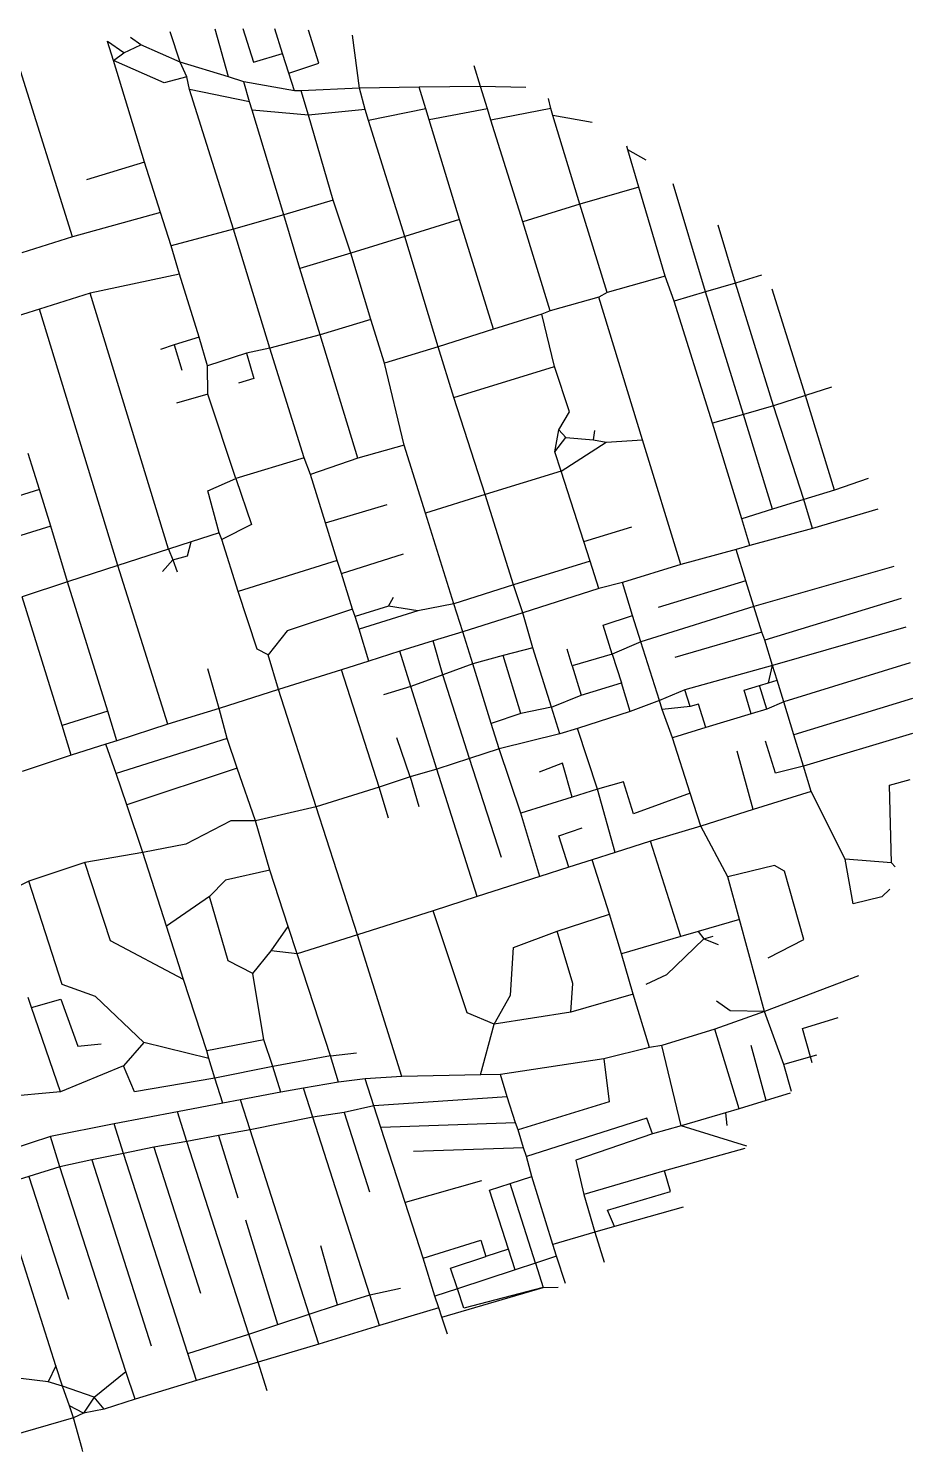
# Model space of a CAD drawing. Header units: metres. Extents: x 624596 to 627349, y 4836272 to 4838602.
# Drawn here: x 625951 to 627349, y 4836352 to 4838602 of the extents above; entities that cross this region are included whole.
import ezdxf

# ---------------------------------------------------------------- set-up
doc = ezdxf.new("R2010")
doc.units = ezdxf.units.M

msp = doc.modelspace()

# ---------------------------------------------------------------- linework, layer by layer
at = {"layer": 'ROADS'}
for points in [[(626128.6, 4838576), (626112.1, 4838587.7)], [(626190.6, 4838548.7), (626174.8, 4838596.7)], [(626267.1, 4838525.6), (626245.9, 4838601.1)], [(626289.9, 4838602.1), (626306.7, 4838548.6), (626352.5, 4838562.5)], [(626352.5, 4838562.5), (626340.6, 4838601.5)], [(626362.7, 4838531.7), (626409.9, 4838547.1), (626393.5, 4838599.3)], [(626474.1, 4838507.5), (626463.5, 4838591.4)], [(626075.9, 4838581.5), (626075.8, 4838581.8)], [(626085.4, 4838551.3), (626075.9, 4838581.5)], [(626101.6, 4838563.4), (626075.9, 4838581.5)], [(626085.4, 4838551.3), (626101.6, 4838563.4)], [(626101.6, 4838563.4), (626128.6, 4838576)], [(626190.6, 4838548.7), (626128.6, 4838576)], [(626362.7, 4838531.7), (626352.5, 4838562.5)], [(626020.5, 4838272.5), (625935.5, 4838543.7)], [(626134.2, 4838390.5), (626085.4, 4838551.3)], [(626201.1, 4838525.8), (626165.7, 4838515.9), (626085.4, 4838551.3)], [(626201.1, 4838525.8), (626190.6, 4838548.7)], [(626267.1, 4838525.6), (626190.6, 4838548.7)], [(626665.8, 4838510.1), (626655.5, 4838543)], [(626205.5, 4838505.6), (626201.1, 4838525.8)], [(626291.5, 4838517.7), (626267.1, 4838525.6)], [(626300.2, 4838486.2), (626291.5, 4838517.7)], [(626371.8, 4838503.7), (626291.5, 4838517.7)], [(626371.8, 4838503.7), (626362.7, 4838531.7)], [(626275.1, 4838284.7), (626205.5, 4838505.6)], [(626300.2, 4838486.2), (626205.5, 4838505.6)], [(626382.3, 4838503.6), (626371.8, 4838503.7)], [(626474.1, 4838507.5), (626382.3, 4838503.6)], [(626393.8, 4838464.9), (626382.3, 4838503.6)], [(626568.8, 4838509.4), (626474.1, 4838507.5)], [(626483.5, 4838473.8), (626474.1, 4838507.5)], [(626665.8, 4838510.1), (626568.8, 4838509.4)], [(626579.3, 4838474.9), (626568.8, 4838509.4)], [(626676.6, 4838475.1), (626665.8, 4838510.1)], [(626737.4, 4838508.9), (626665.8, 4838510.1)], [(626304.6, 4838472.9), (626300.2, 4838486.2)], [(626354.5, 4838307.2), (626304.6, 4838472.9)], [(626393.8, 4838464.9), (626304.6, 4838472.9)], [(626483.5, 4838473.8), (626393.8, 4838464.9)], [(626488.7, 4838456.7), (626483.5, 4838473.8)], [(626579.3, 4838474.9), (626488.7, 4838456.7)], [(626584.5, 4838457.7), (626579.3, 4838474.9)], [(626676.6, 4838475.1), (626584.5, 4838457.7)], [(626682.1, 4838457), (626676.6, 4838475.1)], [(626776.8, 4838475.8), (626682.1, 4838457)], [(626776.8, 4838475.8), (626773.2, 4838491.5)], [(626780.2, 4838464.5), (626776.8, 4838475.8)], [(626432.5, 4838330.7), (626393.8, 4838464.9)], [(626545.8, 4838272.9), (626488.7, 4838456.7)], [(626632.2, 4838300), (626584.5, 4838457.7)], [(626732.7, 4838296.1), (626682.1, 4838457)], [(626822.8, 4838324.5), (626780.2, 4838464.5)], [(626842, 4838453.4), (626780.2, 4838464.5)], [(626898.3, 4838410.4), (626896.7, 4838415.8)], [(626915.9, 4838351.4), (626898.3, 4838410.4)], [(626927.5, 4838394.1), (626898.3, 4838410.4)], [(626134.2, 4838390.5), (626042.8, 4838362.7)], [(626159.8, 4838311), (626134.2, 4838390.5)], [(626915.9, 4838351.4), (626822.8, 4838324.5)], [(626957.4, 4838210.3), (626915.9, 4838351.4)], [(627021.4, 4838185.5), (626970.4, 4838356.4)], [(626432.5, 4838330.7), (626354.5, 4838307.2)], [(626460.4, 4838246.9), (626432.5, 4838330.7)], [(626822.8, 4838324.5), (626732.7, 4838296.1)], [(626865.7, 4838184.4), (626822.8, 4838324.5)], [(626159.8, 4838311), (626020.5, 4838272.5)], [(626176.7, 4838258.6), (626159.8, 4838311)], [(626354.5, 4838307.2), (626275.1, 4838284.7)], [(626380.2, 4838222.4), (626354.5, 4838307.2)], [(626632.2, 4838300), (626545.8, 4838272.9)], [(626686.1, 4838126.4), (626632.2, 4838300)], [(626775.9, 4838155.6), (626732.7, 4838296.1)], [(627068.9, 4838199.4), (627041.6, 4838291)], [(626020.5, 4838272.5), (625940.5, 4838247.1)], [(626275.1, 4838284.7), (626176.7, 4838258.6)], [(626332.6, 4838096.3), (626275.1, 4838284.7)], [(626545.8, 4838272.9), (626460.4, 4838246.9)], [(626598.8, 4838098.8), (626545.8, 4838272.9)], [(626189.8, 4838213.8), (626176.7, 4838258.6)], [(626460.4, 4838246.9), (626380.2, 4838222.4)], [(626492.3, 4838141.8), (626460.4, 4838246.9)], [(626189.8, 4838213.8), (626048.4, 4838183.3)], [(626220.6, 4838114.2), (626189.8, 4838213.8)], [(626412.1, 4838117.4), (626380.2, 4838222.4)], [(626957.4, 4838210.3), (626865.7, 4838184.4)], [(626971.7, 4838171), (626957.4, 4838210.3)], [(627109.6, 4838211.8), (627068.9, 4838199.4)], [(626048.4, 4838183.3), (625968.3, 4838158.3)], [(626172.3, 4837778.5), (626048.4, 4838183.3)], [(626865.7, 4838184.4), (626852.5, 4838177.3)], [(627021.4, 4838185.5), (626971.7, 4838171)], [(627068.9, 4838199.4), (627021.4, 4838185.5)], [(627081.3, 4837991.8), (627021.4, 4838185.5)], [(627129, 4838005.4), (627068.9, 4838199.4)], [(627179.5, 4838021.7), (627126.5, 4838189.6)], [(625968.3, 4838158.3), (625887.1, 4838133.1)], [(626092, 4837752.6), (625968.3, 4838158.3)], [(626775.9, 4838155.6), (626762.8, 4838150.2)], [(626852.5, 4838177.3), (626775.9, 4838155.6)], [(626921.7, 4837951.7), (626852.5, 4838177.3)], [(627032.3, 4837977.9), (626971.7, 4838171)], [(626492.3, 4838141.8), (626412.1, 4838117.4)], [(626513.8, 4838073), (626492.3, 4838141.8)], [(626762.8, 4838150.2), (626686.1, 4838126.4)], [(626782.5, 4838067.8), (626762.8, 4838150.2)], [(626220.6, 4838114.2), (626181.5, 4838101.6)], [(626233.9, 4838068.7), (626220.6, 4838114.2)], [(626412.1, 4838117.4), (626332.6, 4838096.3)], [(626471.9, 4837922.5), (626412.1, 4838117.4)], [(626686.1, 4838126.4), (626598.8, 4838098.8)], [(626181.5, 4838101.6), (626159.6, 4838094.5)], [(626181.5, 4838101.6), (626193.5, 4838061.7)], [(626295.6, 4838088.7), (626233.9, 4838068.7)], [(626295.6, 4838088.7), (626307.1, 4838048.7), (626282.9, 4838041)], [(626332.6, 4838096.3), (626295.6, 4838088.7)], [(626386.6, 4837923), (626332.6, 4838096.3)], [(626598.8, 4838098.8), (626513.8, 4838073)], [(626623.5, 4838018.7), (626598.8, 4838098.8)], [(626234.4, 4838023.8), (626233.9, 4838068.7)], [(626544.8, 4837943), (626513.8, 4838073)], [(626623.5, 4838018.7), (626782.5, 4838067.8)], [(626789.6, 4837967.2), (626806.2, 4837995.7), (626782.5, 4838067.8)], [(626234.4, 4838023.8), (626185, 4838009.6)], [(626279, 4837890.4), (626234.4, 4838023.8)], [(627179.5, 4838021.7), (627129, 4838005.4)], [(627220.6, 4838034.9), (627179.5, 4838021.7)], [(627225.4, 4837872.2), (627179.5, 4838021.7)], [(626672.9, 4837865), (626623.5, 4838018.7)], [(627129, 4838005.4), (627081.3, 4837991.8)], [(627176.9, 4837857), (627129, 4838005.4)], [(627081.3, 4837991.8), (627032.3, 4837977.9)], [(627078.8, 4837826.9), (627032.3, 4837977.9)], [(627127.4, 4837842.1), (627081.3, 4837991.8)], [(626783.2, 4837932.6), (626789.6, 4837967.2)], [(626783.2, 4837932.6), (626800.4, 4837955.3)], [(626800.4, 4837955.3), (626789.6, 4837967.2)], [(626800.4, 4837955.3), (626844.3, 4837951.8)], [(626844.3, 4837951.8), (626846.5, 4837966.3)], [(625968.5, 4837873.1), (625950.7, 4837930.1)], [(626544.8, 4837943), (626471.9, 4837922.5)], [(626578.7, 4837835.7), (626544.8, 4837943)], [(626793.1, 4837901.9), (626783.2, 4837932.6)], [(626793.1, 4837901.9), (626864.3, 4837948)], [(626844.3, 4837951.8), (626864.3, 4837948)], [(626864.3, 4837948), (626921.7, 4837951.7)], [(626982.2, 4837754.5), (626921.7, 4837951.7)], [(626386.6, 4837923), (626279, 4837890.4)], [(626396.9, 4837897), (626386.6, 4837923)], [(626471.9, 4837922.5), (626396.9, 4837897)], [(626252.5, 4837804.5), (626234.4, 4837870.7), (626279, 4837890.4)], [(626279, 4837890.4), (626303.6, 4837817.6), (626256.8, 4837794.2)], [(626420.4, 4837820.2), (626396.9, 4837897)], [(626793.1, 4837901.9), (626672.9, 4837865)], [(626829.1, 4837790.8), (626793.1, 4837901.9)], [(627278.6, 4837890.6), (627225.4, 4837872.2)], [(625968.5, 4837873.1), (625773.7, 4837812.3)], [(625986.5, 4837815.2), (625968.5, 4837873.1)], [(626672.9, 4837865), (626578.7, 4837835.7)], [(626717.8, 4837722.4), (626672.9, 4837865)], [(627225.4, 4837872.2), (627176.9, 4837857)], [(626420.4, 4837820.2), (626517.9, 4837849.3)], [(627127.4, 4837842.1), (627078.8, 4837826.9)], [(627176.9, 4837857), (627127.4, 4837842.1)], [(627190.6, 4837811.5), (627176.9, 4837857)], [(627293.6, 4837841.7), (627190.6, 4837811.5)], [(626439, 4837760.8), (626420.4, 4837820.2)], [(626623.5, 4837692.2), (626578.7, 4837835.7)], [(627091.5, 4837784.4), (627078.8, 4837826.9)], [(625986.5, 4837815.2), (625746.6, 4837740.9)], [(626012.8, 4837727.1), (625986.5, 4837815.2)], [(626252.5, 4837804.5), (626208.3, 4837790.1)], [(626256.8, 4837794.2), (626252.5, 4837804.5)], [(626829.1, 4837790.8), (626904.6, 4837814.2)], [(627190.6, 4837811.5), (627091.5, 4837784.4)], [(626172.3, 4837778.5), (626092, 4837752.6)], [(626208.3, 4837790.1), (626172.3, 4837778.5)], [(626172.3, 4837778.5), (626179.3, 4837761.9)], [(626179.3, 4837761.9), (626202.6, 4837768.1), (626208.3, 4837790.1)], [(626282.3, 4837711.5), (626256.8, 4837794.2)], [(626839.1, 4837759.5), (626829.1, 4837790.8)], [(627070, 4837778.1), (626982.2, 4837754.5)], [(627091.5, 4837784.4), (627070, 4837778.1)], [(627085, 4837728.8), (627070, 4837778.1)], [(626092, 4837752.6), (626012.8, 4837727.1)], [(626171.4, 4837502.1), (626092, 4837752.6)], [(626179.3, 4837761.9), (626162.9, 4837743.3)], [(626179.3, 4837761.9), (626185.9, 4837742.8)], [(626439, 4837760.8), (626282.3, 4837711.5)], [(626446.1, 4837740), (626439, 4837760.8)], [(626446.1, 4837740), (626544, 4837771.5)], [(626839.1, 4837759.5), (626717.8, 4837722.4)], [(626852.8, 4837716.3), (626839.1, 4837759.5)], [(626982.2, 4837754.5), (626890.1, 4837726.1)], [(627319.1, 4837751.2), (627097.7, 4837688)], [(626463.5, 4837683.6), (626446.1, 4837740)], [(627085, 4837728.8), (626946.6, 4837686.3)], [(627097.7, 4837688), (627085, 4837728.8)], [(626012.8, 4837727.1), (625940.8, 4837703.1)], [(626076.2, 4837522.6), (626012.8, 4837727.1)], [(626329.9, 4837611.5), (626312.7, 4837620.6), (626282.3, 4837711.5)], [(626717.8, 4837722.4), (626623.5, 4837692.2)], [(626732.3, 4837678.2), (626717.8, 4837722.4)], [(626852.8, 4837716.3), (626732.3, 4837678.2)], [(626890.1, 4837726.1), (626852.8, 4837716.3)], [(626906, 4837673.7), (626890.1, 4837726.1)], [(626004.4, 4837499.6), (625940.8, 4837703.1)], [(626463.5, 4837683.6), (626359.9, 4837649.7), (626329.9, 4837611.5)], [(626467.7, 4837672), (626463.5, 4837683.6)], [(626520.3, 4837688.5), (626467.7, 4837672)], [(626520.3, 4837688.5), (626527.9, 4837702.6)], [(626566.3, 4837681), (626520.3, 4837688.5)], [(626623.5, 4837692.2), (626566.3, 4837681)], [(626637.5, 4837647.9), (626623.5, 4837692.2)], [(627097.7, 4837688), (626919.1, 4837632)], [(627110.5, 4837647.4), (627097.7, 4837688)], [(627330.6, 4837700.7), (627115.1, 4837634.7)], [(626473.8, 4837652), (626467.7, 4837672)], [(626566.3, 4837681), (626473.8, 4837652)], [(626732.3, 4837678.2), (626637.5, 4837647.9)], [(626748.4, 4837622.5), (626732.3, 4837678.2)], [(626873.7, 4837612.9), (626859.4, 4837658.3), (626906, 4837673.7)], [(626919.1, 4837632), (626906, 4837673.7)], [(626489.3, 4837601.7), (626473.8, 4837652)], [(626637.5, 4837647.9), (626591, 4837633.7)], [(626653.3, 4837597.1), (626637.5, 4837647.9)], [(627110.5, 4837647.4), (626972.9, 4837607.3)], [(627115.1, 4837634.7), (627110.5, 4837647.4)], [(627338.1, 4837655.4), (627127.5, 4837594.6)], [(626537.9, 4837617.5), (626489.3, 4837601.7)], [(626591, 4837633.7), (626537.9, 4837617.5)], [(626555.5, 4837561.7), (626537.9, 4837617.5)], [(626605.8, 4837580.1), (626591, 4837633.7)], [(626748.4, 4837622.5), (626701.4, 4837610.7)], [(626777.6, 4837529), (626748.4, 4837622.5)], [(626810.7, 4837594.3), (626802.5, 4837620.6)], [(626919.1, 4837632), (626873.7, 4837612.9)], [(626948.5, 4837539.5), (626919.1, 4837632)], [(627127.5, 4837594.6), (627115.1, 4837634.7)], [(626346.3, 4837556.6), (626329.9, 4837611.5)], [(626489.3, 4837601.7), (626445.7, 4837588)], [(626653.3, 4837597.1), (626605.8, 4837580.1)], [(626701.4, 4837610.7), (626653.3, 4837597.1)], [(626682.7, 4837503.2), (626653.3, 4837597.1)], [(626729.6, 4837519), (626701.4, 4837610.7)], [(626873.7, 4837612.9), (626810.7, 4837594.3)], [(626810.7, 4837594.3), (626825, 4837548)], [(626873.7, 4837612.9), (626888.6, 4837567.2)], [(627127.5, 4837594.6), (626988.9, 4837556.4)], [(627121, 4837567.4), (627127.5, 4837594.6)], [(627134.6, 4837571.5), (627127.5, 4837594.6)], [(627345, 4837599.1), (627144.9, 4837537.5)], [(626252.6, 4837526.5), (626234.5, 4837589.3)], [(626445.7, 4837588), (626346.3, 4837556.6)], [(626505.5, 4837402.3), (626445.7, 4837588)], [(626605.8, 4837580.1), (626555.5, 4837561.7)], [(626648.2, 4837447.7), (626605.8, 4837580.1)], [(627121, 4837567.4), (627134.6, 4837571.5)], [(627144.9, 4837537.5), (627134.6, 4837571.5)], [(626346.3, 4837556.6), (626252.6, 4837526.5)], [(626406, 4837371.3), (626346.3, 4837556.6)], [(626555.5, 4837561.7), (626512.1, 4837548.3)], [(626596.7, 4837431), (626555.5, 4837561.7)], [(626777.6, 4837529), (626825, 4837548)], [(626825, 4837548), (626888.6, 4837567.2)], [(626902.4, 4837521.9), (626888.6, 4837567.2)], [(626988.9, 4837556.4), (626948.5, 4837539.5)], [(626996.9, 4837530), (626988.9, 4837556.4)], [(627093.5, 4837518.4), (627082.6, 4837555.8), (627106.8, 4837563.1)], [(627106.8, 4837563.1), (627121, 4837567.4)], [(627118.3, 4837525.8), (627106.8, 4837563.1)], [(626252.6, 4837526.5), (626171.4, 4837502.1)], [(626265.3, 4837479.4), (626252.6, 4837526.5)], [(626777.6, 4837529), (626729.6, 4837519)], [(626790.8, 4837486.6), (626777.6, 4837529)], [(626948.5, 4837539.5), (626902.4, 4837521.9)], [(626953, 4837525.3), (626948.5, 4837539.5)], [(626996.9, 4837530), (626953, 4837525.3)], [(626968.9, 4837480.5), (626953, 4837525.3)], [(627021.7, 4837496.5), (627010.2, 4837533.7), (626996.9, 4837530)], [(627118.3, 4837525.8), (627093.5, 4837518.4)], [(627144.9, 4837537.5), (627118.3, 4837525.8)], [(627161, 4837484.9), (627144.9, 4837537.5)], [(627348.6, 4837542.7), (627161, 4837484.9)], [(626076.2, 4837522.6), (626004.4, 4837499.6)], [(626090.9, 4837475.8), (626076.2, 4837522.6)], [(626729.6, 4837519), (626682.7, 4837503.2)], [(626695.3, 4837462.9), (626682.7, 4837503.2)], [(626902.4, 4837521.9), (626819.1, 4837495.1)], [(627093.5, 4837518.4), (627021.7, 4837496.5)], [(626018.7, 4837453), (626004.4, 4837499.6)], [(626171.4, 4837502.1), (626090.9, 4837475.8)], [(626554.6, 4837418.9), (626533.3, 4837480.1)], [(626790.8, 4837486.6), (626695.3, 4837462.9)], [(626819.1, 4837495.1), (626790.8, 4837486.6)], [(626850.7, 4837398.9), (626819.1, 4837495.1)], [(627021.7, 4837496.5), (626968.9, 4837480.5)], [(626996.9, 4837392.9), (626968.9, 4837480.5)], [(627176, 4837435.7), (627161, 4837484.9)], [(627348.5, 4837487.4), (627176, 4837435.7)], [(626073.1, 4837470.5), (626018.7, 4837453)], [(626090.9, 4837475.8), (626073.1, 4837470.5)], [(626089.6, 4837423.7), (626073.1, 4837470.5)], [(626265.3, 4837479.4), (626089.6, 4837423.7)], [(626280.8, 4837432.6), (626265.3, 4837479.4)], [(626695.3, 4837462.9), (626648.2, 4837447.7)], [(626729.3, 4837361.4), (626695.3, 4837462.9)], [(627096.8, 4837367.2), (627071.5, 4837459.2)], [(627176, 4837435.7), (627131.9, 4837424.3), (627116.2, 4837475.1)], [(626018.7, 4837453), (625941, 4837427.1)], [(626648.2, 4837447.7), (626596.7, 4837431)], [(626698.9, 4837291.3), (626648.2, 4837447.7)], [(626810.3, 4837386.7), (626795, 4837440.1), (626758.6, 4837425.8)], [(627188.3, 4837395.3), (627176, 4837435.7)], [(626106.3, 4837374.6), (626089.6, 4837423.7)], [(626280.8, 4837432.6), (626106.3, 4837374.6)], [(626310, 4837349), (626280.8, 4837432.6)], [(626554.6, 4837418.9), (626505.5, 4837402.3)], [(626596.7, 4837431), (626554.6, 4837418.9)], [(626554.6, 4837418.9), (626568.1, 4837371.5)], [(626660.6, 4837229.5), (626596.7, 4837431)], [(627315.2, 4837282.6), (627312.3, 4837405.7), (627344.9, 4837414.3)], [(626505.5, 4837402.3), (626406, 4837371.3)], [(626519.9, 4837353.3), (626505.5, 4837402.3)], [(626850.7, 4837398.9), (626810.3, 4837386.7)], [(626996.9, 4837392.9), (626907.7, 4837360), (626891.6, 4837410.5), (626850.7, 4837398.9)], [(626878.7, 4837299), (626850.7, 4837398.9)], [(627013.7, 4837340.6), (626996.9, 4837392.9)], [(627188.3, 4837395.3), (627096.8, 4837367.2)], [(627241.9, 4837288.2), (627188.3, 4837395.3)], [(626131.6, 4837298.8), (626106.3, 4837374.6)], [(626406, 4837371.3), (626310, 4837349)], [(626471.2, 4837168.8), (626406, 4837371.3)], [(626810.3, 4837386.7), (626729.3, 4837361.4)], [(626310, 4837349), (626271, 4837349), (626199.9, 4837312.3), (626131.6, 4837298.8)], [(626332.6, 4837270.9), (626310, 4837349)], [(626759.5, 4837260.9), (626729.3, 4837361.4)], [(627096.8, 4837367.2), (627013.7, 4837340.6)], [(626805.4, 4837275.6), (626789.2, 4837325.4), (626826.2, 4837338)], [(627013.7, 4837340.6), (626934.6, 4837316.8)], [(627056.6, 4837260.5), (627013.7, 4837340.6)], [(626934.6, 4837316.8), (626878.7, 4837299)], [(626982.3, 4837166), (626934.6, 4837316.8)], [(626040, 4837283.2), (625951.3, 4837253.9)], [(626131.6, 4837298.8), (626040, 4837283.2)], [(626196.1, 4837098.3), (626080.5, 4837159.4), (626040, 4837283.2)], [(626169.4, 4837182.6), (626131.6, 4837298.8)], [(626841.9, 4837287.3), (626805.4, 4837275.6)], [(626878.7, 4837299), (626841.9, 4837287.3)], [(626869.6, 4837201.4), (626841.9, 4837287.3)], [(627120.3, 4837132.2), (627176.8, 4837161.6), (627146.3, 4837269.4), (627130.6, 4837278.2), (627056.6, 4837260.5)], [(627312.9, 4837241), (627299.9, 4837229), (627254.6, 4837217.6), (627241.9, 4837288.2)], [(627315.2, 4837282.6), (627241.9, 4837288.2)], [(627321.2, 4837276.3), (627315.2, 4837282.6)], [(626332.6, 4837270.9), (626262.4, 4837255.1), (626237.1, 4837229.4)], [(626361.6, 4837181.9), (626332.6, 4837270.9)], [(626759.5, 4837260.9), (626660.6, 4837229.5)], [(626805.4, 4837275.6), (626759.5, 4837260.9)], [(627075.1, 4837193), (627056.6, 4837260.5)], [(625951.3, 4837253.9), (625898.8, 4837227.9)], [(626133.1, 4836998.7), (626057.2, 4837071.1), (626004.5, 4837090.4), (625951.3, 4837253.9)], [(626237.1, 4837229.4), (626169.4, 4837182.6)], [(626305.7, 4837107.6), (626266.9, 4837127.7), (626237.1, 4837229.4)], [(626660.6, 4837229.5), (626590.9, 4837207)], [(626590.9, 4837207), (626471.2, 4837168.8)], [(626687.1, 4837027.3), (626644.3, 4837045.2), (626590.9, 4837207)], [(626786.9, 4837174.8), (626869.6, 4837201.4)], [(626888.7, 4837138.9), (626869.6, 4837201.4)], [(627075.1, 4837193), (627009.9, 4837174)], [(627114.7, 4837047.4), (627075.1, 4837193)], [(626196.1, 4837098.3), (626169.4, 4837182.6)], [(626334.5, 4837143.6), (626361.6, 4837181.9)], [(626375.6, 4837138.9), (626361.6, 4837181.9)], [(626471.2, 4837168.8), (626375.6, 4837138.9)], [(626541.5, 4836944.7), (626471.2, 4837168.8)], [(626687.1, 4837027.3), (626713.1, 4837073.6), (626717.6, 4837148.9), (626786.9, 4837174.8)], [(626808.5, 4837046.7), (626811.5, 4837091.8), (626786.9, 4837174.8)], [(626982.3, 4837166), (626888.7, 4837138.9)], [(627009.9, 4837174), (626982.3, 4837166)], [(627009.9, 4837174), (627018.5, 4837162.3)], [(627018.5, 4837162.3), (627033.4, 4837166.5)], [(626305.7, 4837107.6), (626334.5, 4837143.6)], [(626375.6, 4837138.9), (626334.5, 4837143.6)], [(627018.5, 4837162.3), (626959.8, 4837105.3), (626927.2, 4837090.3)], [(627018.5, 4837162.3), (627041.5, 4837153.7)], [(626428.4, 4836977.6), (626375.6, 4837138.9)], [(626906.9, 4837075.1), (626888.7, 4837138.9)], [(626232.8, 4836985.1), (626196.1, 4837098.3)], [(626322.9, 4837002.6), (626305.7, 4837107.6)], [(627263, 4837104), (627114.7, 4837047.4)], [(626906.9, 4837075.1), (626808.5, 4837046.7)], [(626932.7, 4836990.5), (626906.9, 4837075.1)], [(625955.7, 4837054), (625950.5, 4837069.7)], [(625955.7, 4837054), (626002.1, 4837067.1), (626028.9, 4836992.5), (626065.8, 4836996.3)], [(626001.6, 4836920.6), (625955.7, 4837054)], [(627114.7, 4837047.4), (627060.1, 4837048.8), (627038.8, 4837064.1)], [(626808.5, 4837046.7), (626687.1, 4837027.3)], [(627114.7, 4837047.4), (627036.1, 4837019.5)], [(627145.2, 4836963.5), (627114.7, 4837047.4)], [(627187.4, 4836975.7), (627174.8, 4837020.7), (627231.3, 4837038)], [(626665.5, 4836947.5), (626687.1, 4837027.3)], [(627036.1, 4837019.5), (626952.2, 4836994)], [(627074.5, 4836893.6), (627036.1, 4837019.5)], [(626133.1, 4836998.7), (626101.1, 4836961.6)], [(626236, 4836973.1), (626133.1, 4836998.7)], [(626322.9, 4837002.6), (626232.8, 4836985.1)], [(626236, 4836973.1), (626232.8, 4836985.1)], [(626337.1, 4836960.6), (626322.9, 4837002.6)], [(626932.7, 4836990.5), (626860.6, 4836972.5)], [(626952.2, 4836994), (626932.7, 4836990.5)], [(626982.8, 4836866.9), (626952.2, 4836994)], [(627117.2, 4836907), (627093.4, 4836993.9)], [(626245.4, 4836942.3), (626236, 4836973.1)], [(626428.4, 4836977.6), (626337.1, 4836960.6)], [(626428.4, 4836977.6), (626469.8, 4836982.3)], [(626441, 4836936), (626428.4, 4836977.6)], [(626860.6, 4836972.5), (626697.1, 4836947.9)], [(626860.6, 4836972.5), (626868.9, 4836904.7), (626724.9, 4836860.4)], [(627187.4, 4836975.7), (627145.2, 4836963.5)], [(627157.3, 4836921.1), (627145.2, 4836963.5)], [(627196.9, 4836978.6), (627187.4, 4836975.7)], [(627189.9, 4836966.6), (627187.4, 4836975.7)], [(626101.1, 4836961.6), (626001.6, 4836920.6)], [(626245.4, 4836942.3), (626118.4, 4836920.6), (626101.1, 4836961.6)], [(626337.1, 4836960.6), (626245.4, 4836942.3)], [(626258, 4836902.7), (626245.4, 4836942.3)], [(626349.7, 4836919.8), (626337.1, 4836960.6)], [(626483.4, 4836940.8), (626441, 4836936)], [(626541.5, 4836944.7), (626483.4, 4836940.8)], [(626497, 4836898.1), (626483.4, 4836940.8)], [(626665.5, 4836947.5), (626541.5, 4836944.7)], [(626697.1, 4836947.9), (626665.5, 4836947.5)], [(626707.9, 4836912.7), (626697.1, 4836947.9)], [(626001.6, 4836920.6), (625909.6, 4836911.9)], [(626349.7, 4836919.8), (626286.3, 4836908)], [(626385.9, 4836926.4), (626349.7, 4836919.8)], [(626441, 4836936), (626385.9, 4836926.4)], [(626400.4, 4836880.2), (626385.9, 4836926.4)], [(627155.4, 4836918.4), (627117.2, 4836907)], [(626258, 4836902.7), (626186.8, 4836888.7)], [(626286.3, 4836908), (626258, 4836902.7)], [(626301.3, 4836860.2), (626286.3, 4836908)], [(626497, 4836898.1), (626450.2, 4836887.9)], [(626707.9, 4836912.7), (626497, 4836898.1)], [(626508, 4836864.2), (626497, 4836898.1)], [(626720.7, 4836871.4), (626707.9, 4836912.7)], [(627117.2, 4836907), (627074.5, 4836893.6)], [(626186.8, 4836888.7), (626086.5, 4836869.7)], [(626201.6, 4836841.7), (626186.8, 4836888.7)], [(626400.4, 4836880.2), (626301.3, 4836860.2)], [(626450.2, 4836887.9), (626400.4, 4836880.2)], [(626490.7, 4836599.7), (626400.4, 4836880.2)], [(626450.2, 4836887.9), (626489.9, 4836762.3)], [(626937.7, 4836853.9), (626928.6, 4836879), (626738.1, 4836818.3)], [(627052.7, 4836887.3), (626982.8, 4836866.9)], [(627074.5, 4836893.6), (627052.7, 4836887.3)], [(627052.7, 4836887.3), (627054.8, 4836867.3)], [(626086.5, 4836869.7), (625985.7, 4836849.6)], [(626101, 4836823.1), (626086.5, 4836869.7)], [(626251.2, 4836851.4), (626201.6, 4836841.7)], [(626301.3, 4836860.2), (626251.2, 4836851.4)], [(626251.2, 4836851.4), (626282, 4836752.8)], [(626395, 4836568.9), (626301.3, 4836860.2)], [(626720.7, 4836871.4), (626508, 4836864.2)], [(626546.3, 4836745.4), (626508, 4836864.2)], [(626724.9, 4836860.4), (626720.7, 4836871.4)], [(626733.7, 4836831.8), (626724.9, 4836860.4)], [(626937.7, 4836853.9), (626816.4, 4836812.3), (626829.2, 4836758.1)], [(626982.8, 4836866.9), (626937.7, 4836853.9)], [(627086.6, 4836834.4), (626982.8, 4836866.9)], [(625985.7, 4836849.6), (625889, 4836818.3)], [(626000.6, 4836801.7), (625985.7, 4836849.6)], [(626149.3, 4836833), (626101, 4836823.1)], [(626201.6, 4836841.7), (626149.3, 4836833)], [(626149.3, 4836833), (626222.9, 4836601.9)], [(626299.5, 4836537.5), (626201.6, 4836841.7)], [(626733.7, 4836831.8), (626559.9, 4836826.2)], [(626738.1, 4836818.3), (626733.7, 4836831.8)], [(627083.7, 4836831), (626956.3, 4836795.6)], [(626050.9, 4836812.7), (626000.6, 4836801.7)], [(626101, 4836823.1), (626050.9, 4836812.7)], [(626050.9, 4836812.7), (626144.8, 4836518.9)], [(626203, 4836506.8), (626101, 4836823.1)], [(626746.5, 4836786.8), (626738.1, 4836818.3)], [(625951.5, 4836786.7), (625903.7, 4836771.9)], [(626000.6, 4836801.7), (625951.5, 4836786.7)], [(625951.5, 4836786.7), (626014.5, 4836592.8)], [(626104.8, 4836478.2), (626000.6, 4836801.7)], [(626712.7, 4836775.6), (626746.5, 4836786.8)], [(626779.9, 4836679.3), (626746.5, 4836786.8)], [(626956.3, 4836795.6), (626829.2, 4836758.1)], [(626877.6, 4836707.4), (626866.5, 4836733.2), (626966.2, 4836762.8), (626956.3, 4836795.6)], [(625994.4, 4836487.2), (625903.7, 4836771.9)], [(626667.1, 4836779.7), (626546.3, 4836745.4)], [(626709.7, 4836671.6), (626679.8, 4836764.8), (626712.7, 4836775.6)], [(626752.8, 4836649.6), (626712.7, 4836775.6)], [(626574.9, 4836657.3), (626546.3, 4836745.4)], [(626829.2, 4836758.1), (626846.3, 4836698.4)], [(626986.2, 4836738.2), (626877.6, 4836707.4)], [(626345.3, 4836552.6), (626294.7, 4836717.5)], [(626846.3, 4836698.4), (626779.9, 4836679.3)], [(626877.6, 4836707.4), (626846.3, 4836698.4)], [(626846.3, 4836698.4), (626861.1, 4836650.9)], [(626439.5, 4836583.5), (626413.2, 4836676.7)], [(626574.9, 4836657.3), (626666.3, 4836685.9), (626674.3, 4836660)], [(626709.7, 4836671.6), (626674.3, 4836660)], [(626720.2, 4836638.9), (626709.7, 4836671.6)], [(626786, 4836660.4), (626779.9, 4836679.3)], [(626593.5, 4836597.4), (626574.9, 4836657.3)], [(626629.2, 4836609.1), (626618.3, 4836641.8), (626674.3, 4836660)], [(626752.8, 4836649.6), (626720.2, 4836638.9)], [(626786, 4836660.4), (626752.8, 4836649.6)], [(626752.8, 4836649.6), (626764.9, 4836611)], [(626799.9, 4836617.3), (626786, 4836660.4)], [(626720.2, 4836638.9), (626629.2, 4836609.1)], [(626490.7, 4836599.7), (626539, 4836609.8)], [(626629.2, 4836609.1), (626593.5, 4836597.4)], [(626604.4, 4836564.2), (626764.9, 4836611)], [(626764.9, 4836611), (626639, 4836578.3), (626629.2, 4836609.1)], [(626764.9, 4836611), (626788.2, 4836611.6)], [(626395, 4836568.9), (626439.5, 4836583.5)], [(626439.5, 4836583.5), (626490.7, 4836599.7)], [(626506, 4836551.1), (626490.7, 4836599.7)], [(626599.5, 4836579), (626593.5, 4836597.4)], [(626345.3, 4836552.6), (626395, 4836568.9)], [(626410.2, 4836521.6), (626395, 4836568.9)], [(626599.5, 4836579), (626506, 4836551.1)], [(626604.4, 4836564.2), (626599.5, 4836579)], [(626613.2, 4836537.3), (626604.4, 4836564.2)], [(626203, 4836506.8), (626299.5, 4836537.5)], [(626299.5, 4836537.5), (626345.3, 4836552.6)], [(626314.1, 4836493.1), (626299.5, 4836537.5)], [(626506, 4836551.1), (626410.2, 4836521.6)], [(626410.2, 4836521.6), (626314.1, 4836493.1)], [(626216.6, 4836463.9), (626203, 4836506.8)], [(626314.1, 4836493.1), (626216.6, 4836463.9)], [(626328.5, 4836447.7), (626314.1, 4836493.1)], [(625982.3, 4836462), (625891.2, 4836472.8)], [(625994.4, 4836487.2), (625982.3, 4836462)], [(626004.7, 4836455), (625994.4, 4836487.2)], [(626055, 4836437.6), (626104.8, 4836478.2)], [(626119.5, 4836434.4), (626104.8, 4836478.2)], [(626004.7, 4836455), (625982.3, 4836462)], [(626015.8, 4836423.7), (626004.7, 4836455)], [(626055, 4836437.6), (626004.7, 4836455)], [(626216.6, 4836463.9), (626119.5, 4836434.4)], [(626022.4, 4836404.9), (626015.8, 4836423.7)], [(626037.8, 4836412.3), (626015.8, 4836423.7)], [(626055, 4836437.6), (626037.8, 4836412.3)], [(626070.4, 4836418.6), (626055, 4836437.6)], [(626119.5, 4836434.4), (626070.4, 4836418.6)], [(626022.4, 4836404.9), (625921.8, 4836375.8)], [(626037.8, 4836412.3), (626022.4, 4836404.9)], [(626035.8, 4836355.8), (626022.4, 4836404.9)], [(626070.4, 4836418.6), (626037.8, 4836412.3)], [(626037, 4836351.7), (626035.8, 4836355.8)]]:
    msp.add_lwpolyline(points, dxfattribs=at)

doc.saveas('drawing.dxf')
